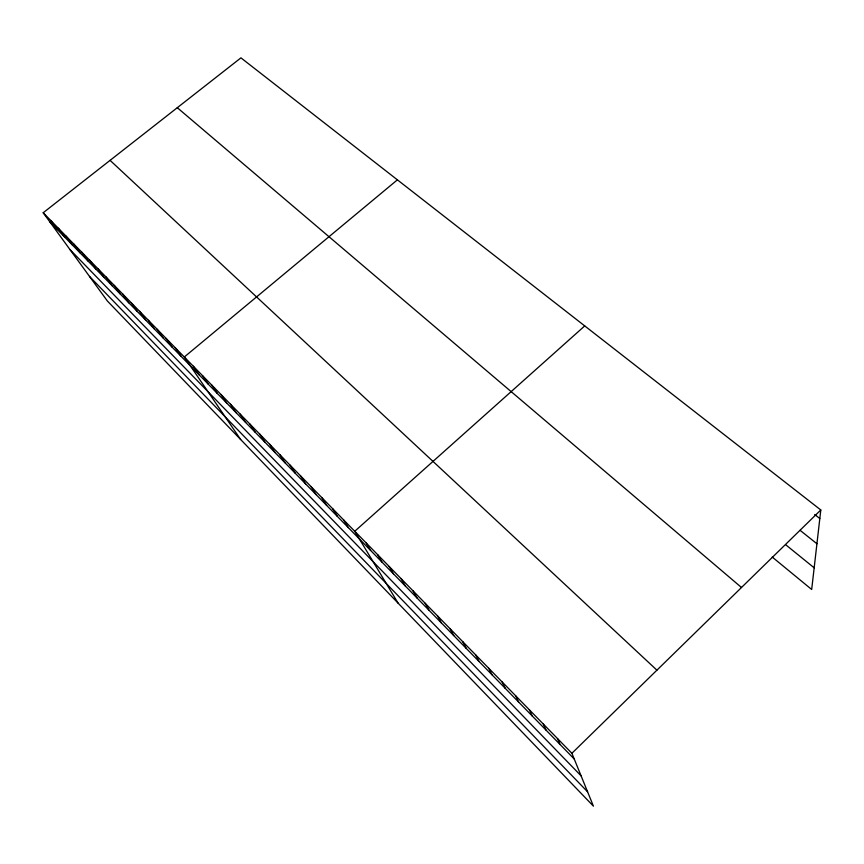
<?xml version="1.0" encoding="UTF-8"?>
<svg xmlns="http://www.w3.org/2000/svg" width="864" height="864" viewBox="0 0 864 864"><rect width="100%" height="100%" fill="white"/><g stroke="black" fill="none" stroke-linecap="round" stroke-linejoin="round"><path stroke-width="1.3" d="M43.2 212.749L571.903 753.278L593.417 806.144L107.374 300.996L43.2 212.749L240.937 57.856L820.8 509.976L811.685 589.486L772.243 557.064M571.903 753.278L820.8 509.976M584.734 325.912L354.748 531.274L398.153 603.212M397.397 179.842L184.302 357.005L240.667 439.528M814.698 514.501L819.817 518.519M800.086 530.323L816.934 543.758M785.992 544.99L814.169 567.821M177.293 107.708L741.496 587.498M110.084 160.358L656.921 670.172M49.896 221.962L574.225 758.992M69.973 249.577L581.072 775.818M89.489 276.404L587.585 791.802M50.717 220.428L57.38 229.63M58.32 228.204L64.951 237.384M66.02 236.077L72.619 245.225M73.807 244.037L80.363 253.163M81.691 252.104L88.214 261.198M97.74 268.51L104.188 277.56M89.672 260.258L96.152 269.33M105.926 276.869L112.32 285.898M114.199 285.336L120.55 294.322M122.58 293.9L128.887 302.864M131.069 302.584L137.322 311.504M139.655 311.364L145.865 320.252M148.36 320.263L154.516 329.119M157.172 329.27L163.274 338.083M166.093 338.396L172.152 347.177M175.144 347.641L181.138 356.378M193.309 366.217L199.184 374.868M202.424 375.538L208.246 384.145M211.669 384.988L217.415 393.541M221.022 394.546L226.714 403.056M230.504 404.244L236.131 412.7M240.106 414.061L245.668 422.464M249.836 424.019L255.323 432.367M259.708 434.095L265.108 442.39M269.698 444.312L275.033 452.542M279.828 454.669L285.077 462.834M290.088 465.167L295.261 473.267M300.499 475.805L305.586 483.84M311.051 486.594L316.051 494.564M321.754 497.534L326.657 505.429M332.597 508.626L337.414 516.445M343.591 519.869L348.322 527.612M366.066 542.84L370.58 550.411M377.546 554.569L381.953 562.064M389.189 566.482L393.487 573.88M401.004 578.556L405.194 585.857M412.981 590.814L417.064 598.018M425.153 603.245L429.106 610.351M437.497 615.87L441.32 622.868M450.025 628.679L453.73 635.569M462.748 641.693L466.312 648.464M475.664 654.89L479.088 661.554M488.776 668.304L492.059 674.838M502.092 681.912L505.235 688.327M515.624 695.747L518.605 702.022M529.362 709.787L532.192 715.932M543.316 724.054L545.983 730.058M557.496 738.547L559.991 744.412"/></g></svg>
